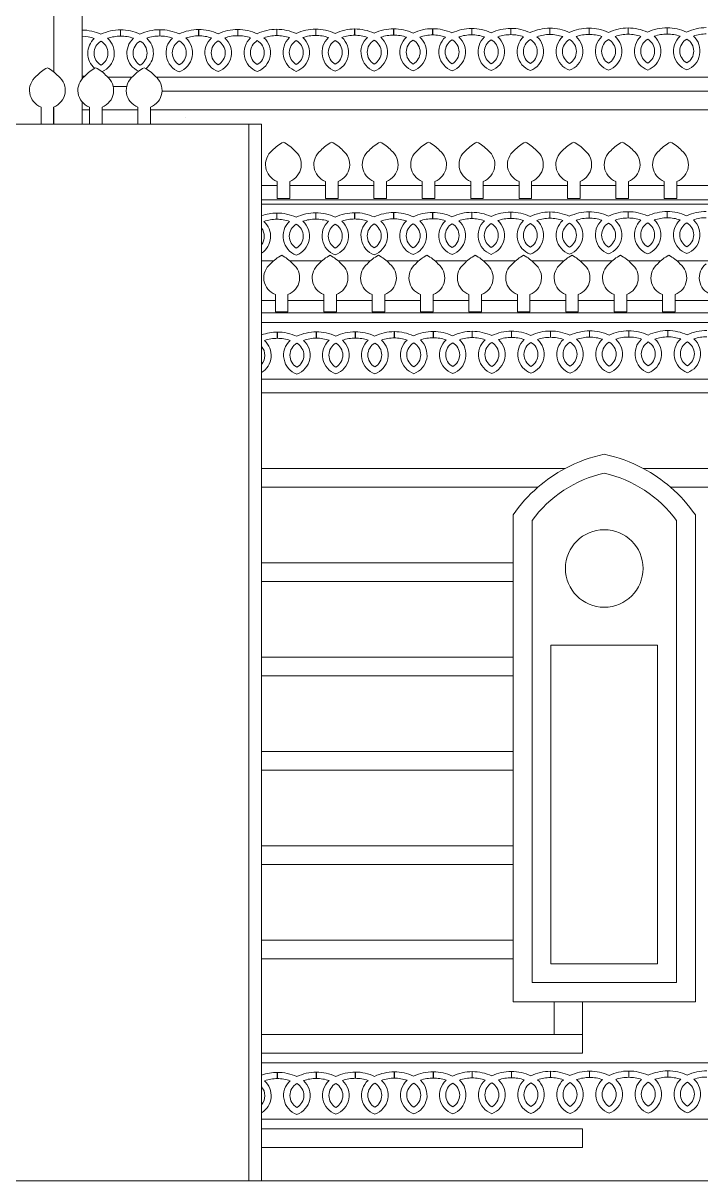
# Model space of a CAD drawing. Header units: inches. Extents: x -6210 to 141093, y -2740 to 21225.
# Drawn here: x 94840.6 to 94948.3, y 3206.3 to 3390.4 of the extents above; entities that cross this region are included whole.
import ezdxf

# ---------------------------------------------------------------- set-up
doc = ezdxf.new("R2010")
doc.units = ezdxf.units.IN
doc.header["$LTSCALE"] = 100
doc.header["$MEASUREMENT"] = 0
doc.layers.add('car area', color=53, linetype='Continuous')

msp = doc.modelspace()

# ---------------------------------------------------------------- linework, layer by layer
at = {"layer": 'car area', "linetype": 'Continuous', "lineweight": 0, "extrusion": (0, 1, 0)}
for p, q in [((94845.48603, 3382.67383), (94845.48603, 3416.33662)), ((94849.98603, 3381.57801), (94849.98603, 3406.00671)), ((94856.10341, 3389.35896), (94856.10341, 3388.3617)), ((94856.10341, 3388.3617), (94856.10341, 3389.35896)), ((94862.31551, 3389.38222), (94862.31551, 3388.38496)), ((94862.31551, 3388.38496), (94862.31551, 3389.38222)), ((94868.50599, 3388.40817), (94868.50599, 3389.40543)), ((94868.52761, 3389.40548), (94868.52761, 3388.40822)), ((94874.71809, 3389.42869), (94874.71809, 3388.43143)), ((94874.71809, 3388.43143), (94874.71809, 3389.42869)), ((94880.90856, 3388.45464), (94880.90856, 3389.4519)), ((94880.93019, 3389.45195), (94880.93019, 3388.45469)), ((94887.09904, 3388.47785), (94887.09904, 3389.47511)), ((94887.12067, 3389.47516), (94887.12067, 3388.4779)), ((94893.2895, 3388.50107), (94893.2895, 3389.49833)), ((94893.31114, 3389.49837), (94893.31114, 3388.50111)), ((94899.47997, 3388.52428), (94899.47997, 3389.52154)), ((94899.50161, 3389.52158), (94899.50161, 3388.52432)), ((94905.67044, 3388.54749), (94905.67044, 3389.54475)), ((94905.69207, 3389.5448), (94905.69207, 3388.54754)), ((94911.88254, 3389.56801), (94911.88254, 3388.57075)), ((94911.88254, 3388.57075), (94911.88254, 3389.56801)), ((94918.09464, 3389.59127), (94918.09464, 3388.594)), ((94918.09464, 3388.594), (94918.09464, 3389.59127)), ((94924.30674, 3389.61452), (94924.30674, 3388.61726)), ((94924.30674, 3388.61726), (94924.30674, 3389.61452)), ((94930.51884, 3389.63778), (94930.51884, 3388.64052)), ((94930.51884, 3388.64052), (94930.51884, 3389.63778)), ((94936.73094, 3389.66104), (94936.73094, 3388.66377)), ((94936.73094, 3388.66377), (94936.73094, 3389.66104)), ((94942.94304, 3389.68429), (94942.94304, 3388.68703)), ((94942.94304, 3388.68703), (94942.94304, 3389.68429)), ((94850.42531, 3382.00671), (94849.98603, 3382.00671)), ((94857.92252, 3381.83799), (94854.08438, 3381.83799)), ((95218.98603, 3381.83799), (94861.772, 3381.83799)), ((94861.98603, 3381.83799), (94861.772, 3381.83799)), ((94857.06581, 3380.33662), (94854.94118, 3380.33662)), ((94862.68829, 3379.6203), (95218.98603, 3379.6203)), ((94843.47226, 3377.08237), (94843.47226, 3374.33676)), ((94845.47226, 3374.33676), (94845.47226, 3377.08237)), ((94845.48603, 3374.33662), (94845.48603, 3377.08758)), ((94849.98603, 3374.33662), (94849.98603, 3377.91096)), ((94849.98603, 3377.91096), (94849.98603, 3374.33662)), ((94851.15976, 3376.6203), (94849.98603, 3376.6203)), ((94851.15976, 3377.08236), (94851.15976, 3374.33675)), ((94853.15976, 3374.33675), (94853.15976, 3377.08236)), ((94858.84726, 3376.6203), (94853.15976, 3376.6203)), ((94858.84726, 3377.08247), (94858.84726, 3374.33687)), ((94860.84726, 3374.33686), (94860.84726, 3377.08247)), ((95218.98603, 3376.6203), (94860.84726, 3376.6203)), ((94876.47032, 3374.33662), (94503.74388, 3374.33662)), ((94843.47226, 3374.33676), (94845.47226, 3374.33676)), ((94851.15976, 3374.33675), (94853.15976, 3374.33675)), ((94858.84726, 3374.33687), (94860.84726, 3374.33686)), ((94861.98603, 3374.33674), (94866.48603, 3374.33674)), ((94861.98603, 3374.33674), (94866.48603, 3374.33674)), ((94861.98603, 3374.33674), (94866.48603, 3374.33674)), ((94861.98603, 3374.33673), (94866.48603, 3374.33673)), ((94861.98603, 3374.33672), (94866.48603, 3374.33672)), ((94861.98603, 3374.33672), (94866.48603, 3374.33672)), ((94861.98603, 3374.33671), (94866.48603, 3374.33671)), ((94861.98603, 3374.33671), (94866.48603, 3374.33671)), ((94861.98603, 3374.3367), (94866.48603, 3374.3367)), ((94861.98603, 3374.3367), (94866.48603, 3374.3367)), ((94861.98603, 3374.33669), (94866.48603, 3374.33669)), ((94861.98603, 3374.33669), (94866.48603, 3374.33669)), ((94861.98603, 3374.33668), (94866.48603, 3374.33668)), ((94861.98603, 3374.33667), (94866.48603, 3374.33667)), ((94861.98603, 3374.33667), (94866.48603, 3374.33667)), ((94861.98603, 3374.33667), (94866.48603, 3374.33667)), ((94866.48603, 3375.35861), (94866.48603, 3375.35859)), ((94866.48603, 3375.35861), (94866.48603, 3375.35861)), ((94866.48603, 3375.35859), (94866.48603, 3375.35859)), ((94866.48603, 3375.35858), (94866.48603, 3375.35857)), ((94866.48603, 3375.35857), (94866.48603, 3375.35856)), ((94866.48603, 3375.35856), (94866.48603, 3375.35855)), ((94866.48603, 3375.35855), (94866.48603, 3375.35854)), ((94866.48603, 3374.33662), (94866.48603, 3374.33674)), ((94866.48603, 3374.33674), (94878.48603, 3374.33674)), ((94876.47032, 3206.33662), (94876.47032, 3374.33662)), ((94876.47835, 3374.33662), (94876.47032, 3374.33662)), ((94876.47835, 3374.33662), (94876.47835, 3206.33662)), ((94878.48603, 3374.33674), (94878.48603, 3206.33674)), ((94880.96776, 3365.26752), (94880.96776, 3362.52191)), ((94882.96776, 3362.52191), (94882.96776, 3365.26752)), ((94888.65526, 3365.2674), (94888.65526, 3362.52179)), ((94890.65526, 3362.52179), (94890.65526, 3365.2674)), ((94896.34276, 3365.26751), (94896.34276, 3362.5219)), ((94898.34276, 3362.5219), (94898.34276, 3365.26751)), ((94904.03026, 3365.26739), (94904.03026, 3362.52178)), ((94906.03026, 3362.52178), (94906.03026, 3365.26739)), ((94911.71776, 3365.26762), (94911.71776, 3362.52201)), ((94913.71776, 3362.52201), (94913.71776, 3365.26762)), ((94919.40526, 3365.26749), (94919.40526, 3362.52189)), ((94921.40526, 3362.52188), (94921.40526, 3365.26749)), ((94927.09276, 3365.26749), (94927.09276, 3362.52188)), ((94929.09276, 3362.52188), (94929.09276, 3365.26749)), ((94934.78026, 3365.26737), (94934.78026, 3362.52176)), ((94936.78026, 3362.52176), (94936.78026, 3365.26737)), ((94942.46776, 3365.26771), (94942.46776, 3362.5221)), ((94944.46776, 3362.5221), (94944.46776, 3365.26771)), ((94878.48603, 3364.6203), (94880.96776, 3364.6203)), ((94882.96776, 3364.6203), (94888.65526, 3364.6203)), ((94890.65526, 3364.6203), (94896.34276, 3364.6203)), ((94898.34276, 3364.6203), (94904.03026, 3364.6203)), ((94906.03026, 3364.6203), (94911.71776, 3364.6203)), ((94913.71776, 3364.6203), (94919.40526, 3364.6203)), ((94921.40526, 3364.6203), (94927.09276, 3364.6203)), ((94929.09276, 3364.6203), (94934.78026, 3364.6203)), ((94936.78026, 3364.6203), (94942.46776, 3364.6203)), ((94944.46776, 3364.6203), (94950.15526, 3364.6203)), ((95060.05338, 3362.33662), (94878.48603, 3362.33662)), ((94878.48603, 3361.6203), (95060.05338, 3361.6203)), ((94880.96776, 3362.52191), (94882.96776, 3362.52191)), ((94888.65526, 3362.52179), (94890.65526, 3362.52179)), ((94896.34276, 3362.5219), (94898.34276, 3362.5219)), ((94904.03026, 3362.52178), (94906.03026, 3362.52178)), ((94911.71776, 3362.52201), (94913.71776, 3362.52201)), ((94919.40526, 3362.52189), (94921.40526, 3362.52188)), ((94927.09276, 3362.52188), (94929.09276, 3362.52188)), ((94934.78026, 3362.52176), (94936.78026, 3362.52176)), ((94942.46776, 3362.5221), (94944.46776, 3362.5221)), ((94880.90856, 3359.23695), (94880.90856, 3360.23421)), ((94880.93019, 3360.23425), (94880.93019, 3359.23699)), ((94887.09904, 3359.26016), (94887.09904, 3360.25742)), ((94887.12067, 3360.25747), (94887.12067, 3359.26021)), ((94893.2895, 3359.28337), (94893.2895, 3360.28064)), ((94893.31114, 3360.28068), (94893.31114, 3359.28342)), ((94899.47997, 3359.30659), (94899.47997, 3360.30385)), ((94899.50161, 3360.30389), (94899.50161, 3359.30663)), ((94905.67044, 3359.3298), (94905.67044, 3360.32706)), ((94905.69207, 3360.3271), (94905.69207, 3359.32984)), ((94911.88254, 3360.35032), (94911.88254, 3359.35306)), ((94911.88254, 3359.35306), (94911.88254, 3360.35032)), ((94918.09464, 3360.37357), (94918.09464, 3359.37631)), ((94918.09464, 3359.37631), (94918.09464, 3360.37357)), ((94924.30674, 3360.39683), (94924.30674, 3359.39957)), ((94924.30674, 3359.39957), (94924.30674, 3360.39683)), ((94930.51884, 3360.42009), (94930.51884, 3359.42283)), ((94930.51884, 3359.42283), (94930.51884, 3360.42009)), ((94936.73094, 3360.44334), (94936.73094, 3359.44608)), ((94936.73094, 3359.44608), (94936.73094, 3360.44334)), ((94942.94304, 3360.4666), (94942.94304, 3359.46934)), ((94942.94304, 3359.46934), (94942.94304, 3360.4666)), ((94880.39743, 3352.6203), (94878.48603, 3352.6203)), ((94888.0848, 3352.6203), (94882.99302, 3352.6203)), ((94895.77244, 3352.6203), (94890.68064, 3352.6203)), ((94903.45994, 3352.6203), (94898.36801, 3352.6203)), ((94911.14693, 3352.6203), (94906.0555, 3352.6203)), ((94918.83417, 3352.6203), (94913.74352, 3352.6203)), ((94926.52181, 3352.6203), (94921.43127, 3352.6203)), ((94934.20945, 3352.6203), (94929.11864, 3352.6203)), ((94941.89682, 3352.6203), (94936.806, 3352.6203)), ((94949.58446, 3352.6203), (94944.49362, 3352.6203)), ((94880.69522, 3347.26738), (94880.69522, 3344.52177)), ((94882.69522, 3344.52177), (94882.69522, 3347.26738)), ((94888.38272, 3347.26749), (94888.38272, 3344.52188)), ((94890.38272, 3344.52188), (94890.38272, 3347.26749)), ((94896.07022, 3347.26737), (94896.07022, 3344.52176)), ((94898.07022, 3344.52176), (94898.07022, 3347.26737)), ((94903.75772, 3347.26736), (94903.75772, 3344.52175)), ((94905.75772, 3344.52175), (94905.75772, 3347.26736)), ((94911.44522, 3347.26782), (94911.44522, 3344.52221)), ((94913.44522, 3344.52221), (94913.44522, 3347.26782)), ((94919.13272, 3347.26805), (94919.13272, 3344.52244)), ((94921.13272, 3344.52244), (94921.13272, 3347.26805)), ((94926.82022, 3347.26793), (94926.82022, 3344.52232)), ((94928.82022, 3344.52232), (94928.82022, 3347.26793)), ((94934.50772, 3347.2678), (94934.50772, 3344.5222)), ((94936.50772, 3344.52219), (94936.50772, 3347.2678)), ((94942.19522, 3347.26792), (94942.19522, 3344.52231)), ((94944.19522, 3344.52231), (94944.19522, 3347.26792)), ((94880.69522, 3346.33662), (94878.48603, 3346.33662)), ((94888.38272, 3346.33662), (94882.69522, 3346.33662)), ((94896.07022, 3346.33662), (94890.38272, 3346.33662)), ((94903.75772, 3346.33662), (94898.07022, 3346.33662)), ((94911.44522, 3346.33662), (94905.75772, 3346.33662)), ((94919.13272, 3346.33662), (94913.44522, 3346.33662)), ((94926.82022, 3346.33662), (94921.13272, 3346.33662)), ((94934.50772, 3346.33662), (94928.82022, 3346.33662)), ((94942.19522, 3346.33662), (94936.50772, 3346.33662)), ((94949.88272, 3346.33662), (94944.19522, 3346.33662)), ((95025.48603, 3344.33662), (94878.48603, 3344.33662)), ((94880.69522, 3344.52177), (94882.69522, 3344.52177)), ((94888.38272, 3344.52188), (94890.38272, 3344.52188)), ((94896.07022, 3344.52176), (94898.07022, 3344.52176)), ((94903.75772, 3344.52175), (94905.75772, 3344.52175)), ((94911.44522, 3344.52221), (94913.44522, 3344.52221)), ((94919.13272, 3344.52244), (94921.13272, 3344.52244)), ((94926.82022, 3344.52232), (94928.82022, 3344.52232)), ((94934.50772, 3344.5222), (94936.50772, 3344.52219)), ((94942.19522, 3344.52231), (94944.19522, 3344.52231)), ((94878.48603, 3342.83662), (95025.48603, 3342.83662)), ((94881.00328, 3340.30747), (94881.00328, 3341.30473)), ((94881.02491, 3341.30477), (94881.02491, 3340.30751)), ((94887.19375, 3340.33068), (94887.19375, 3341.32794)), ((94887.21538, 3341.32799), (94887.21538, 3340.33072)), ((94893.38422, 3340.35389), (94893.38422, 3341.35115)), ((94893.40585, 3341.3512), (94893.40585, 3340.35394)), ((94899.57469, 3340.37711), (94899.57469, 3341.37437)), ((94899.59632, 3341.37441), (94899.59632, 3340.37715)), ((94905.76515, 3340.40032), (94905.76515, 3341.39758)), ((94905.78679, 3341.39762), (94905.78679, 3340.40036)), ((94911.97725, 3341.42084), (94911.97725, 3340.42357)), ((94911.97725, 3340.42357), (94911.97725, 3341.42084)), ((94918.18935, 3341.44409), (94918.18935, 3340.44683)), ((94918.18935, 3340.44683), (94918.18935, 3341.44409)), ((94924.40145, 3341.46735), (94924.40145, 3340.47009)), ((94924.40145, 3340.47009), (94924.40145, 3341.46735)), ((94930.61356, 3341.49061), (94930.61356, 3340.49334)), ((94930.61356, 3340.49334), (94930.61356, 3341.49061)), ((94936.82566, 3341.51386), (94936.82566, 3340.5166)), ((94936.82566, 3340.5166), (94936.82566, 3341.51386)), ((94943.03776, 3341.53712), (94943.03776, 3340.53986)), ((94943.03776, 3340.53986), (94943.03776, 3341.53712)), ((95024.98785, 3333.83662), (94878.48603, 3333.83662)), ((95025.48603, 3331.6203), (94878.48603, 3331.6203)), ((94878.48603, 3319.6203), (94926.73922, 3319.6203)), ((94939.13331, 3319.6203), (94961.68922, 3319.6203)), ((94922.38538, 3316.6203), (94878.48603, 3316.6203)), ((94957.33538, 3316.6203), (94943.48715, 3316.6203)), ((94918.46126, 3304.6203), (94918.46126, 3312.22605)), ((94947.41126, 3312.22605), (94947.41126, 3234.78854)), ((94921.46126, 3311.33433), (94921.46126, 3237.8653)), ((94944.41126, 3237.8653), (94944.41126, 3311.33433)), ((94918.46126, 3304.6203), (94878.48603, 3304.6203)), ((94918.46126, 3301.6203), (94918.46126, 3304.6203)), ((94918.46126, 3301.6203), (94878.48603, 3301.6203)), ((94918.46126, 3289.6203), (94918.46126, 3301.6203)), ((94924.46126, 3291.53937), (94941.41126, 3291.53937)), ((94924.46126, 3240.8653), (94924.46126, 3291.53937)), ((94941.41126, 3291.53937), (94941.41126, 3240.8653)), ((94878.48603, 3289.6203), (94918.46126, 3289.6203)), ((94918.46126, 3286.6203), (94918.46126, 3289.6203)), ((94918.46126, 3286.6203), (94878.48603, 3286.6203)), ((94918.46126, 3274.6203), (94918.46126, 3286.6203)), ((94878.48603, 3274.6203), (94918.46126, 3274.6203)), ((94918.46126, 3271.6203), (94918.46126, 3274.6203)), ((94918.46126, 3271.6203), (94878.48603, 3271.6203)), ((94918.46126, 3259.6203), (94918.46126, 3271.6203)), ((94918.46126, 3259.6203), (94878.48603, 3259.6203)), ((94918.46126, 3256.6203), (94918.46126, 3259.6203)), ((94918.46126, 3256.6203), (94878.48603, 3256.6203)), ((94918.46126, 3244.6203), (94918.46126, 3256.6203)), ((94878.48603, 3244.6203), (94918.46126, 3244.6203)), ((94918.46126, 3241.6203), (94918.46126, 3244.6203)), ((94918.46126, 3241.6203), (94878.48603, 3241.6203)), ((94918.46126, 3234.78854), (94918.46126, 3241.6203)), ((94941.41126, 3240.8653), (94924.46126, 3240.8653)), ((94921.46126, 3237.8653), (94944.41126, 3237.8653)), ((94924.98603, 3234.78854), (94918.46126, 3234.78854)), ((94924.98603, 3234.78854), (94924.98603, 3229.6203)), ((94929.48603, 3234.78854), (94924.98603, 3234.78854)), ((94929.48603, 3229.6203), (94929.48603, 3234.78854)), ((94947.41126, 3234.78854), (94929.48603, 3234.78854)), ((94878.48603, 3229.6203), (94924.98603, 3229.6203)), ((94929.48603, 3229.6203), (94924.98603, 3229.6203)), ((94929.48603, 3226.6203), (94929.48603, 3229.6203)), ((94929.48603, 3226.6203), (94878.48603, 3226.6203)), ((94878.48603, 3225.1203), (95025.48603, 3225.1203)), ((94881.00328, 3222.59115), (94881.00328, 3223.58841)), ((94881.02491, 3223.58845), (94881.02491, 3222.59119)), ((94887.19375, 3222.61436), (94887.19375, 3223.61162)), ((94887.21538, 3223.61166), (94887.21538, 3222.6144)), ((94893.38422, 3222.63757), (94893.38422, 3223.63483)), ((94893.40585, 3223.63488), (94893.40585, 3222.63762)), ((94899.57469, 3222.66078), (94899.57469, 3223.65804)), ((94899.59632, 3223.65809), (94899.59632, 3222.66083)), ((94905.76515, 3222.684), (94905.76515, 3223.68126)), ((94905.78679, 3223.6813), (94905.78679, 3222.68404)), ((94911.97725, 3223.70451), (94911.97725, 3222.70725)), ((94911.97725, 3222.70725), (94911.97725, 3223.70451)), ((94918.18935, 3223.72777), (94918.18935, 3222.73051)), ((94918.18935, 3222.73051), (94918.18935, 3223.72777)), ((94924.40145, 3223.75103), (94924.40145, 3222.75377)), ((94924.40145, 3222.75377), (94924.40145, 3223.75103)), ((94930.61356, 3223.77428), (94930.61356, 3222.77702)), ((94930.61356, 3222.77702), (94930.61356, 3223.77428)), ((94936.82566, 3223.79754), (94936.82566, 3222.80028)), ((94936.82566, 3222.80028), (94936.82566, 3223.79754)), ((94943.03776, 3223.8208), (94943.03776, 3222.82354)), ((94943.03776, 3222.82354), (94943.03776, 3223.8208)), ((95025.48603, 3216.1203), (94878.48603, 3216.1203)), ((94878.48603, 3214.6203), (94929.48603, 3214.6203)), ((94929.48603, 3211.6203), (94929.48603, 3214.6203)), ((94929.48603, 3211.6203), (94878.48603, 3211.6203)), ((94833.83844, 3206.33662), (94876.47032, 3206.33662)), ((94845.48603, 3206.3365), (94845.48603, 3206.33662)), ((94845.48603, 3206.3365), (94847.48603, 3206.3365)), ((94847.48603, 3206.3365), (94847.48603, 3206.33662)), ((94876.47835, 3206.33662), (94876.47032, 3206.33662)), ((94876.47835, 3206.33674), (94878.48603, 3206.33674)), ((94878.48603, 3206.33662), (94876.47835, 3206.33662)), ((94878.48603, 3206.33662), (94878.48603, 3206.33674)), ((94878.48603, 3206.33662), (94977.48603, 3206.33662))]:
    msp.add_line(p, q, dxfattribs=at)
at = {"layer": 'car area', "linetype": 'Continuous', "lineweight": 0}
msp.add_circle((94932.93626, 3303.70975), 6.17039, dxfattribs=at)
for centre, radius, start, end in [((94849.89131, 3382.01355), 7.32216, 65.1143541, 89.2588217), ((94856.10341, 3382.03681), 7.32216, 90, 115.3146468), ((94856.10341, 3382.03681), 7.32216, 65.1143541, 90), ((94862.31551, 3382.06006), 7.32216, 90, 115.3146468), ((94862.31551, 3382.06006), 7.32216, 65.1143541, 90), ((94868.52761, 3382.08332), 7.32216, 90, 115.3146468), ((94868.50599, 3382.08328), 7.32216, 65.1143541, 90), ((94874.71809, 3382.10653), 7.32216, 90, 115.3146468), ((94874.71809, 3382.10653), 7.32216, 65.1143541, 90), ((94880.93019, 3382.12979), 7.32216, 90, 115.3146468), ((94880.90856, 3382.12974), 7.32216, 65.1143541, 90), ((94887.12067, 3382.153), 7.32216, 90, 115.3146468), ((94887.09904, 3382.15296), 7.32216, 65.1143541, 90), ((94893.31114, 3382.17621), 7.32216, 90, 115.3146468), ((94893.2895, 3382.17617), 7.32216, 65.1143541, 90), ((94899.50161, 3382.19943), 7.32216, 90, 115.3146468), ((94899.47997, 3382.19938), 7.32216, 65.1143541, 90), ((94905.69207, 3382.22264), 7.32216, 90, 115.3146468), ((94905.67044, 3382.22259), 7.32216, 65.1143541, 90), ((94911.88254, 3382.24585), 7.32216, 90, 115.3146468), ((94911.88254, 3382.24585), 7.32216, 65.1143541, 90), ((94918.09464, 3382.26911), 7.32216, 90, 115.3146468), ((94918.09464, 3382.26911), 7.32216, 65.1143541, 90), ((94924.30674, 3382.29236), 7.32216, 90, 115.3146468), ((94924.30674, 3382.29236), 7.32216, 65.1143541, 90), ((94930.51884, 3382.31562), 7.32216, 90, 115.3146468), ((94930.51884, 3382.31562), 7.32216, 65.1143541, 90), ((94936.73094, 3382.33888), 7.32216, 90, 115.3146468), ((94936.73094, 3382.33888), 7.32216, 65.1143541, 90), ((94942.94304, 3382.36213), 7.32216, 90, 115.3146468), ((94942.94304, 3382.36213), 7.32216, 65.1143541, 90), ((94949.15514, 3382.38539), 7.32216, 90, 115.3146468), ((94849.89342, 3382.00185), 6.3366, 71.2319189, 89.1626357), ((94854.08104, 3385.64427), 3.18973, 132.3525343, 228.9980633), ((94854.08104, 3385.64427), 2.18973, 119.6625692, 240.3374308), ((94851.91368, 3385.64427), 2.18973, 299.6625692, 60.3374308), ((94851.91368, 3385.64427), 3.18973, 292.6177027, 48.0713122), ((94856.10552, 3382.02511), 6.3366, 90.0190987, 108.9756396), ((94856.10552, 3382.02511), 6.3366, 71.2319189, 90.0190987), ((94860.29314, 3385.66753), 3.18973, 132.3525343, 245.2670488), ((94860.29314, 3385.66753), 2.18973, 119.6625692, 240.3374308), ((94858.12578, 3385.66753), 2.18973, 299.6625692, 60.3374308), ((94858.12578, 3385.66753), 3.18973, 308.7179692, 48.0713122), ((94862.31762, 3382.04836), 6.3366, 90.0190987, 108.9756396), ((94862.31762, 3382.04836), 6.3366, 71.2319189, 90.0190987), ((94866.50524, 3385.69078), 3.18973, 132.3525343, 250.1389957), ((94866.50524, 3385.69078), 2.18973, 119.6625692, 240.3374308), ((94864.33789, 3385.69078), 3.18973, 289.8610043, 48.0713122), ((94864.33789, 3385.69078), 2.18973, 299.6625692, 60.3374308), ((94868.52972, 3382.07162), 6.3366, 90.0190987, 108.9756396), ((94868.5081, 3382.07157), 6.3366, 71.2319189, 90.0190987), ((94872.69572, 3385.714), 3.18973, 132.3525343, 250.1389957), ((94872.69572, 3385.714), 2.18973, 119.6625692, 240.3374308), ((94870.52836, 3385.714), 3.18973, 289.8610043, 48.0713122), ((94870.52836, 3385.714), 2.18973, 299.6625692, 60.3374308), ((94874.7202, 3382.09483), 6.3366, 90.0190987, 108.9756396), ((94874.7202, 3382.09483), 6.3366, 71.2319189, 90.0190987), ((94878.90782, 3385.73725), 3.18973, 132.3525343, 250.1389957), ((94878.90782, 3385.73725), 2.18973, 119.6625692, 240.3374308), ((94876.74046, 3385.73725), 3.18973, 289.8610043, 48.0713122), ((94876.74046, 3385.73725), 2.18973, 299.6625692, 60.3374308), ((94880.9323, 3382.11809), 6.3366, 90.0190987, 108.9756396), ((94880.91068, 3382.11804), 6.3366, 71.2319189, 90.0190987), ((94885.09829, 3385.76046), 3.18973, 132.3525343, 250.1389957), ((94885.09829, 3385.76046), 2.18973, 119.6625692, 240.3374308), ((94882.93094, 3385.76046), 3.18973, 289.8610043, 48.0713122), ((94882.93094, 3385.76046), 2.18973, 299.6625692, 60.3374308), ((94887.12278, 3382.1413), 6.3366, 90.0190987, 108.9756396), ((94887.10115, 3382.14126), 6.3366, 71.2319189, 90.0190987), ((94891.28876, 3385.78368), 3.18973, 132.3525343, 250.1389957), ((94891.28876, 3385.78368), 2.18973, 119.6625692, 240.3374308), ((94889.12141, 3385.78368), 3.18973, 289.8610043, 48.0713122), ((94889.12141, 3385.78368), 2.18973, 299.6625692, 60.3374308), ((94893.31325, 3382.16451), 6.3366, 90.0190987, 108.9756396), ((94893.29162, 3382.16447), 6.3366, 71.2319189, 90.0190987), ((94897.47923, 3385.80689), 3.18973, 132.3525343, 250.1389957), ((94897.47923, 3385.80689), 2.18973, 119.6625692, 240.3374308), ((94895.31188, 3385.80689), 3.18973, 289.8610043, 48.0713122), ((94895.31188, 3385.80689), 2.18973, 299.6625692, 60.3374308), ((94899.50372, 3382.18772), 6.3366, 90.0190987, 108.9756396), ((94899.48208, 3382.18768), 6.3366, 71.2319189, 90.0190987), ((94903.6697, 3385.8301), 3.18973, 132.3525343, 250.1389957), ((94903.6697, 3385.8301), 2.18973, 119.6625692, 240.3374308), ((94901.50235, 3385.8301), 3.18973, 289.8610043, 48.0713122), ((94901.50235, 3385.8301), 2.18973, 299.6625692, 60.3374308), ((94905.69418, 3382.21094), 6.3366, 90.0190987, 108.9756396), ((94905.67255, 3382.21089), 6.3366, 71.2319189, 90.0190987), ((94909.86016, 3385.85331), 3.18973, 132.3525343, 250.1389957), ((94909.86016, 3385.85331), 2.18973, 119.6625692, 240.3374308), ((94907.69281, 3385.85331), 3.18973, 289.8610043, 48.0713122), ((94907.69281, 3385.85331), 2.18973, 299.6625692, 60.3374308), ((94911.88465, 3382.23415), 6.3366, 90.0190987, 108.9756396), ((94911.88465, 3382.23415), 6.3366, 71.2319189, 90.0190987), ((94916.07226, 3385.87657), 3.18973, 132.3525343, 250.1389957), ((94916.07226, 3385.87657), 2.18973, 119.6625692, 240.3374308), ((94913.90491, 3385.87657), 3.18973, 289.8610043, 48.0713122), ((94913.90491, 3385.87657), 2.18973, 299.6625692, 60.3374308), ((94918.09675, 3382.25741), 6.3366, 90.0190987, 108.9756396), ((94918.09675, 3382.25741), 6.3366, 71.2319189, 90.0190987), ((94922.28436, 3385.89983), 3.18973, 132.3525343, 250.1389957), ((94922.28436, 3385.89983), 2.18973, 119.6625692, 240.3374308), ((94920.11701, 3385.89983), 3.18973, 289.8610043, 48.0713122), ((94920.11701, 3385.89983), 2.18973, 299.6625692, 60.3374308), ((94924.30885, 3382.28066), 6.3366, 90.0190987, 108.9756396), ((94924.30885, 3382.28066), 6.3366, 71.2319189, 90.0190987), ((94928.49646, 3385.92308), 3.18973, 132.3525343, 250.1389957), ((94928.49646, 3385.92308), 2.18973, 119.6625692, 240.3374308), ((94926.32911, 3385.92308), 3.18973, 289.8610043, 48.0713122), ((94926.32911, 3385.92308), 2.18973, 299.6625692, 60.3374308), ((94930.52095, 3382.30392), 6.3366, 90.0190987, 108.9756396), ((94930.52095, 3382.30392), 6.3366, 71.2319189, 90.0190987), ((94934.70856, 3385.94634), 3.18973, 132.3525343, 250.1389957), ((94934.70856, 3385.94634), 2.18973, 119.6625692, 240.3374308), ((94932.54121, 3385.94634), 3.18973, 289.8610043, 48.0713122), ((94932.54121, 3385.94634), 2.18973, 299.6625692, 60.3374308), ((94936.73305, 3382.32718), 6.3366, 90.0190987, 108.9756396), ((94936.73305, 3382.32718), 6.3366, 71.2319189, 90.0190987), ((94940.92066, 3385.9696), 3.18973, 132.3525343, 250.1389957), ((94940.92066, 3385.9696), 2.18973, 119.6625692, 240.3374308), ((94938.75331, 3385.9696), 3.18973, 289.8610043, 48.0713122), ((94938.75331, 3385.9696), 2.18973, 299.6625692, 60.3374308), ((94942.94515, 3382.35043), 6.3366, 90.0190987, 108.9756396), ((94942.94515, 3382.35043), 6.3366, 71.2319189, 90.0190987), ((94947.13277, 3385.99285), 3.18973, 132.3525343, 250.1389957), ((94947.13277, 3385.99285), 2.18973, 119.6625692, 240.3374308), ((94944.96541, 3385.99285), 3.18973, 289.8610043, 48.0713122), ((94944.96541, 3385.99285), 2.18973, 299.6625692, 60.3374308), ((94949.15725, 3382.37369), 6.3366, 90.0190987, 108.9756396), ((94844.47226, 3379.74449), 2.84375, 128.2985857, 249.411834), ((94847.3936, 3377.69998), 6.34226, 117.4268136, 137.6041199), ((94841.55092, 3377.69998), 6.34226, 42.3958801, 62.5731864), ((94844.47226, 3379.74449), 2.84375, 290.5881717, 51.7014143), ((94852.15976, 3379.74449), 2.84375, 128.2985857, 249.411834), ((94855.0811, 3377.69998), 6.34226, 117.4268136, 137.6041199), ((94849.23842, 3377.69998), 6.34226, 42.3958801, 62.5731864), ((94852.15976, 3379.74449), 2.84375, 290.5881717, 51.7014143), ((94859.84726, 3379.7446), 2.84375, 128.2985857, 249.411834), ((94862.7686, 3377.70009), 6.34226, 117.4268136, 137.6041199), ((94856.92592, 3377.70009), 6.34226, 42.3958801, 62.5731864), ((94859.84726, 3379.7446), 2.84375, 290.5881717, 51.7014143), ((94884.8891, 3365.88514), 6.34226, 117.4268136, 137.6041199), ((94879.04642, 3365.88514), 6.34226, 42.3958801, 62.5731864), ((94892.5766, 3365.88501), 6.34226, 117.4268136, 137.6041199), ((94886.73392, 3365.88501), 6.34226, 42.3958801, 62.5731864), ((94900.2641, 3365.88512), 6.34226, 117.4268136, 137.6041199), ((94894.42142, 3365.88512), 6.34226, 42.3958801, 62.5731864), ((94907.9516, 3365.885), 6.34226, 117.4268136, 137.6041199), ((94902.10892, 3365.885), 6.34226, 42.3958801, 62.5731864), ((94915.6391, 3365.88523), 6.34226, 117.4268136, 137.6041199), ((94909.79642, 3365.88523), 6.34226, 42.3958801, 62.5731864), ((94923.3266, 3365.88511), 6.34226, 117.4268136, 137.6041199), ((94917.48392, 3365.88511), 6.34226, 42.3958801, 62.5731864), ((94931.0141, 3365.8851), 6.34226, 117.4268136, 137.6041199), ((94925.17142, 3365.8851), 6.34226, 42.3958801, 62.5731864), ((94938.7016, 3365.88498), 6.34226, 117.4268136, 137.6041199), ((94932.85892, 3365.88498), 6.34226, 42.3958801, 62.5731864), ((94946.3891, 3365.88532), 6.34226, 117.4268136, 137.6041199), ((94940.54642, 3365.88532), 6.34226, 42.3958801, 62.5731864), ((94881.96776, 3367.92965), 2.84375, 128.2985857, 249.411834), ((94881.96776, 3367.92965), 2.84375, 290.5881717, 51.7014143), ((94889.65526, 3367.92953), 2.84375, 128.2985857, 249.411834), ((94889.65526, 3367.92953), 2.84375, 290.5881717, 51.7014143), ((94897.34276, 3367.92964), 2.84375, 128.2985857, 249.411834), ((94897.34276, 3367.92964), 2.84375, 290.5881717, 51.7014143), ((94905.03026, 3367.92951), 2.84375, 128.2985857, 249.411834), ((94905.03026, 3367.92951), 2.84375, 290.5881717, 51.7014143), ((94912.71776, 3367.92974), 2.84375, 128.2985857, 249.411834), ((94912.71776, 3367.92974), 2.84375, 290.5881717, 51.7014143), ((94920.40526, 3367.92962), 2.84375, 128.2985857, 249.411834), ((94920.40526, 3367.92962), 2.84375, 290.5881717, 51.7014143), ((94928.09276, 3367.92961), 2.84375, 128.2985857, 249.411834), ((94928.09276, 3367.92961), 2.84375, 290.5881717, 51.7014143), ((94935.78026, 3367.92949), 2.84375, 128.2985857, 249.411834), ((94935.78026, 3367.92949), 2.84375, 290.5881717, 51.7014143), ((94943.46776, 3367.92984), 2.84375, 128.2985857, 249.411834), ((94943.46776, 3367.92984), 2.84375, 290.5881717, 51.7014143), ((94880.93019, 3352.9121), 7.32216, 90, 109.4998035), ((94880.90856, 3352.91205), 7.32216, 65.1143541, 90), ((94887.12067, 3352.93531), 7.32216, 90, 115.3146468), ((94887.09904, 3352.93526), 7.32216, 65.1143541, 90), ((94893.31114, 3352.95852), 7.32216, 90, 115.3146468), ((94893.2895, 3352.95848), 7.32216, 65.1143541, 90), ((94899.50161, 3352.98173), 7.32216, 90, 115.3146468), ((94899.47997, 3352.98169), 7.32216, 65.1143541, 90), ((94905.69207, 3353.00495), 7.32216, 90, 115.3146468), ((94905.67044, 3353.0049), 7.32216, 65.1143541, 90), ((94911.88254, 3353.02816), 7.32216, 90, 115.3146468), ((94911.88254, 3353.02816), 7.32216, 65.1143541, 90), ((94918.09464, 3353.05142), 7.32216, 90, 115.3146468), ((94918.09464, 3353.05142), 7.32216, 65.1143541, 90), ((94924.30674, 3353.07467), 7.32216, 90, 115.3146468), ((94924.30674, 3353.07467), 7.32216, 65.1143541, 90), ((94930.51884, 3353.09793), 7.32216, 90, 115.3146468), ((94930.51884, 3353.09793), 7.32216, 65.1143541, 90), ((94936.73094, 3353.12119), 7.32216, 90, 115.3146468), ((94936.73094, 3353.12119), 7.32216, 65.1143541, 90), ((94942.94304, 3353.14444), 7.32216, 90, 115.3146468), ((94942.94304, 3353.14444), 7.32216, 65.1143541, 90), ((94949.15514, 3353.1677), 7.32216, 90, 115.3146468), ((94876.74046, 3356.51956), 3.18973, 303.1782499, 48.0713122), ((94876.74046, 3356.51956), 2.18973, 322.859807, 37.140193), ((94880.9323, 3352.9004), 6.3366, 90.0190987, 108.9756396), ((94880.91068, 3352.90035), 6.3366, 71.2319189, 90.0190987), ((94885.09829, 3356.54277), 3.18973, 132.3525343, 250.1389957), ((94885.09829, 3356.54277), 2.18973, 119.6625692, 240.3374308), ((94882.93094, 3356.54277), 3.18973, 289.8610043, 48.0713122), ((94882.93094, 3356.54277), 2.18973, 299.6625692, 60.3374308), ((94887.12278, 3352.92361), 6.3366, 90.0190987, 108.9756396), ((94887.10115, 3352.92356), 6.3366, 71.2319189, 90.0190987), ((94891.28876, 3356.56598), 3.18973, 132.3525343, 250.1389957), ((94891.28876, 3356.56598), 2.18973, 119.6625692, 240.3374308), ((94889.12141, 3356.56598), 3.18973, 289.8610043, 48.0713122), ((94889.12141, 3356.56598), 2.18973, 299.6625692, 60.3374308), ((94893.31325, 3352.94682), 6.3366, 90.0190987, 108.9756396), ((94893.29162, 3352.94678), 6.3366, 71.2319189, 90.0190987), ((94897.47923, 3356.5892), 3.18973, 132.3525343, 250.1389957), ((94897.47923, 3356.5892), 2.18973, 119.6625692, 240.3374308), ((94895.31188, 3356.5892), 3.18973, 289.8610043, 48.0713122), ((94895.31188, 3356.5892), 2.18973, 299.6625692, 60.3374308), ((94899.50372, 3352.97003), 6.3366, 90.0190987, 108.9756396), ((94899.48208, 3352.96999), 6.3366, 71.2319189, 90.0190987), ((94903.6697, 3356.61241), 3.18973, 132.3525343, 250.1389957), ((94903.6697, 3356.61241), 2.18973, 119.6625692, 240.3374308), ((94901.50235, 3356.61241), 3.18973, 289.8610043, 48.0713122), ((94901.50235, 3356.61241), 2.18973, 299.6625692, 60.3374308), ((94905.69418, 3352.99325), 6.3366, 90.0190987, 108.9756396), ((94905.67255, 3352.9932), 6.3366, 71.2319189, 90.0190987), ((94909.86016, 3356.63562), 3.18973, 132.3525343, 250.1389957), ((94909.86016, 3356.63562), 2.18973, 119.6625692, 240.3374308), ((94907.69281, 3356.63562), 3.18973, 289.8610043, 48.0713122), ((94907.69281, 3356.63562), 2.18973, 299.6625692, 60.3374308), ((94911.88465, 3353.01646), 6.3366, 90.0190987, 108.9756396), ((94911.88465, 3353.01646), 6.3366, 71.2319189, 90.0190987), ((94916.07226, 3356.65888), 3.18973, 132.3525343, 250.1389957), ((94916.07226, 3356.65888), 2.18973, 119.6625692, 240.3374308), ((94913.90491, 3356.65888), 3.18973, 289.8610043, 48.0713122), ((94913.90491, 3356.65888), 2.18973, 299.6625692, 60.3374308), ((94918.09675, 3353.03971), 6.3366, 90.0190987, 108.9756396), ((94918.09675, 3353.03971), 6.3366, 71.2319189, 90.0190987), ((94922.28436, 3356.68214), 3.18973, 132.3525343, 250.1389957), ((94922.28436, 3356.68214), 2.18973, 119.6625692, 240.3374308), ((94920.11701, 3356.68214), 3.18973, 289.8610043, 48.0713122), ((94920.11701, 3356.68214), 2.18973, 299.6625692, 60.3374308), ((94924.30885, 3353.06297), 6.3366, 90.0190987, 108.9756396), ((94924.30885, 3353.06297), 6.3366, 71.2319189, 90.0190987), ((94928.49646, 3356.70539), 3.18973, 132.3525343, 250.1389957), ((94928.49646, 3356.70539), 2.18973, 119.6625692, 240.3374308), ((94926.32911, 3356.70539), 3.18973, 289.8610043, 48.0713122), ((94926.32911, 3356.70539), 2.18973, 299.6625692, 60.3374308), ((94930.52095, 3353.08623), 6.3366, 90.0190987, 108.9756396), ((94930.52095, 3353.08623), 6.3366, 71.2319189, 90.0190987), ((94934.70856, 3356.72865), 3.18973, 132.3525343, 250.1389957), ((94934.70856, 3356.72865), 2.18973, 119.6625692, 240.3374308), ((94932.54121, 3356.72865), 3.18973, 289.8610043, 48.0713122), ((94932.54121, 3356.72865), 2.18973, 299.6625692, 60.3374308), ((94936.73305, 3353.10948), 6.3366, 90.0190987, 108.9756396), ((94936.73305, 3353.10948), 6.3366, 71.2319189, 90.0190987), ((94940.92066, 3356.75191), 3.18973, 132.3525343, 250.1389957), ((94940.92066, 3356.75191), 2.18973, 119.6625692, 240.3374308), ((94938.75331, 3356.75191), 3.18973, 289.8610043, 48.0713122), ((94938.75331, 3356.75191), 2.18973, 299.6625692, 60.3374308), ((94942.94515, 3353.13274), 6.3366, 90.0190987, 108.9756396), ((94942.94515, 3353.13274), 6.3366, 71.2319189, 90.0190987), ((94947.13277, 3356.77516), 3.18973, 132.3525343, 250.1389957), ((94947.13277, 3356.77516), 2.18973, 119.6625692, 240.3374308), ((94944.96541, 3356.77516), 3.18973, 289.8610043, 48.0713122), ((94944.96541, 3356.77516), 2.18973, 299.6625692, 60.3374308), ((94949.15725, 3353.156), 6.3366, 90.0190987, 108.9756396), ((94884.61656, 3347.88499), 6.34226, 117.4268136, 137.6041199), ((94878.77388, 3347.88499), 6.34226, 42.3958801, 62.5731864), ((94892.30406, 3347.8851), 6.34226, 117.4268136, 137.6041199), ((94886.46138, 3347.8851), 6.34226, 42.3958801, 62.5731864), ((94899.99156, 3347.88498), 6.34226, 117.4268136, 137.6041199), ((94894.14888, 3347.88498), 6.34226, 42.3958801, 62.5731864), ((94907.67906, 3347.88497), 6.34226, 117.4268136, 137.6041199), ((94901.83638, 3347.88497), 6.34226, 42.3958801, 62.5731864), ((94915.36656, 3347.88543), 6.34226, 117.4268136, 137.6041199), ((94909.52388, 3347.88543), 6.34226, 42.3958801, 62.5731864), ((94923.05406, 3347.88566), 6.34226, 117.4268136, 137.6041199), ((94917.21138, 3347.88566), 6.34226, 42.3958801, 62.5731864), ((94930.74156, 3347.88554), 6.34226, 117.4268136, 137.6041199), ((94924.89888, 3347.88554), 6.34226, 42.3958801, 62.5731864), ((94938.42906, 3347.88542), 6.34226, 117.4268136, 137.6041199), ((94932.58638, 3347.88542), 6.34226, 42.3958801, 62.5731864), ((94946.11656, 3347.88553), 6.34226, 117.4268136, 137.6041199), ((94940.27388, 3347.88553), 6.34226, 42.3958801, 62.5731864), ((94881.69522, 3349.9295), 2.84375, 128.2985857, 249.411834), ((94881.69522, 3349.9295), 2.84375, 290.5881717, 51.7014143), ((94889.38272, 3349.92961), 2.84375, 128.2985857, 249.411834), ((94889.38272, 3349.92961), 2.84375, 290.5881717, 51.7014143), ((94897.07022, 3349.92949), 2.84375, 128.2985857, 249.411834), ((94897.07022, 3349.92949), 2.84375, 290.5881717, 51.7014143), ((94904.75772, 3349.92949), 2.84375, 128.2985857, 249.411834), ((94904.75772, 3349.92949), 2.84375, 290.5881717, 51.7014143), ((94912.44522, 3349.92995), 2.84375, 128.2985857, 249.411834), ((94912.44522, 3349.92995), 2.84375, 290.5881717, 51.7014143), ((94920.13272, 3349.93017), 2.84375, 128.2985857, 249.411834), ((94920.13272, 3349.93017), 2.84375, 290.5881717, 51.7014143), ((94927.82022, 3349.93005), 2.84375, 128.2985857, 249.411834), ((94927.82022, 3349.93005), 2.84375, 290.5881717, 51.7014143), ((94935.50772, 3349.92993), 2.84375, 128.2985857, 249.411834), ((94935.50772, 3349.92993), 2.84375, 290.5881717, 51.7014143), ((94943.19522, 3349.93004), 2.84375, 128.2985857, 249.411834), ((94943.19522, 3349.93004), 2.84375, 290.5881717, 51.7014143), ((94950.88272, 3349.92992), 2.84375, 128.2985857, 249.411834), ((94881.02491, 3333.98262), 7.32216, 90, 110.2880033), ((94881.00328, 3333.98257), 7.32216, 65.1143541, 90), ((94887.21538, 3334.00583), 7.32216, 90, 115.3146468), ((94887.19375, 3334.00578), 7.32216, 65.1143541, 90), ((94893.40585, 3334.02904), 7.32216, 90, 115.3146468), ((94893.38422, 3334.029), 7.32216, 65.1143541, 90), ((94899.59632, 3334.05225), 7.32216, 90, 115.3146468), ((94899.57469, 3334.05221), 7.32216, 65.1143541, 90), ((94905.78679, 3334.07547), 7.32216, 90, 115.3146468), ((94905.76515, 3334.07542), 7.32216, 65.1143541, 90), ((94911.97725, 3334.09868), 7.32216, 90, 115.3146468), ((94911.97725, 3334.09868), 7.32216, 65.1143541, 90), ((94918.18935, 3334.12193), 7.32216, 90, 115.3146468), ((94918.18935, 3334.12193), 7.32216, 65.1143541, 90), ((94924.40145, 3334.14519), 7.32216, 90, 115.3146468), ((94924.40145, 3334.14519), 7.32216, 65.1143541, 90), ((94930.61356, 3334.16845), 7.32216, 90, 115.3146468), ((94930.61356, 3334.16845), 7.32216, 65.1143541, 90), ((94936.82566, 3334.1917), 7.32216, 90, 115.3146468), ((94936.82566, 3334.1917), 7.32216, 65.1143541, 90), ((94943.03776, 3334.21496), 7.32216, 90, 115.3146468), ((94943.03776, 3334.21496), 7.32216, 65.1143541, 90), ((94949.24986, 3334.23822), 7.32216, 90, 115.3146468), ((94876.83518, 3337.59008), 3.18973, 301.168134, 48.0713122), ((94881.02702, 3333.97091), 6.3366, 90.0190987, 108.9756396), ((94881.00539, 3333.97087), 6.3366, 71.2319189, 90.0190987), ((94885.19301, 3337.61329), 3.18973, 132.3525343, 250.1389957), ((94885.19301, 3337.61329), 2.18973, 119.6625692, 240.3374308), ((94883.02566, 3337.61329), 3.18973, 289.8610043, 48.0713122), ((94883.02566, 3337.61329), 2.18973, 299.6625692, 60.3374308), ((94887.21749, 3333.99413), 6.3366, 90.0190987, 108.9756396), ((94887.19586, 3333.99408), 6.3366, 71.2319189, 90.0190987), ((94891.38348, 3337.6365), 3.18973, 132.3525343, 250.1389957), ((94891.38348, 3337.6365), 2.18973, 119.6625692, 240.3374308), ((94889.21613, 3337.6365), 3.18973, 289.8610043, 48.0713122), ((94889.21613, 3337.6365), 2.18973, 299.6625692, 60.3374308), ((94893.40797, 3334.01734), 6.3366, 90.0190987, 108.9756396), ((94893.38633, 3334.0173), 6.3366, 71.2319189, 90.0190987), ((94897.57395, 3337.65972), 3.18973, 132.3525343, 250.1389957), ((94897.57395, 3337.65972), 2.18973, 119.6625692, 240.3374308), ((94895.4066, 3337.65972), 3.18973, 289.8610043, 48.0713122), ((94895.4066, 3337.65972), 2.18973, 299.6625692, 60.3374308), ((94899.59843, 3334.04055), 6.3366, 90.0190987, 108.9756396), ((94899.5768, 3334.04051), 6.3366, 71.2319189, 90.0190987), ((94903.76441, 3337.68293), 3.18973, 132.3525343, 250.1389957), ((94903.76441, 3337.68293), 2.18973, 119.6625692, 240.3374308), ((94901.59706, 3337.68293), 3.18973, 289.8610043, 48.0713122), ((94901.59706, 3337.68293), 2.18973, 299.6625692, 60.3374308), ((94905.7889, 3334.06376), 6.3366, 90.0190987, 108.9756396), ((94905.76727, 3334.06372), 6.3366, 71.2319189, 90.0190987), ((94909.95488, 3337.70614), 3.18973, 132.3525343, 250.1389957), ((94909.95488, 3337.70614), 2.18973, 119.6625692, 240.3374308), ((94907.78753, 3337.70614), 3.18973, 289.8610043, 48.0713122), ((94907.78753, 3337.70614), 2.18973, 299.6625692, 60.3374308), ((94911.97937, 3334.08698), 6.3366, 90.0190987, 108.9756396), ((94911.97937, 3334.08698), 6.3366, 71.2319189, 90.0190987), ((94916.16698, 3337.7294), 3.18973, 132.3525343, 250.1389957), ((94916.16698, 3337.7294), 2.18973, 119.6625692, 240.3374308), ((94913.99963, 3337.7294), 3.18973, 289.8610043, 48.0713122), ((94913.99963, 3337.7294), 2.18973, 299.6625692, 60.3374308), ((94918.19147, 3334.11023), 6.3366, 90.0190987, 108.9756396), ((94918.19147, 3334.11023), 6.3366, 71.2319189, 90.0190987), ((94922.37908, 3337.75265), 3.18973, 132.3525343, 250.1389957), ((94922.37908, 3337.75265), 2.18973, 119.6625692, 240.3374308), ((94920.21173, 3337.75265), 3.18973, 289.8610043, 48.0713122), ((94920.21173, 3337.75265), 2.18973, 299.6625692, 60.3374308), ((94924.40357, 3334.13349), 6.3366, 90.0190987, 108.9756396), ((94924.40357, 3334.13349), 6.3366, 71.2319189, 90.0190987), ((94928.59118, 3337.77591), 3.18973, 132.3525343, 250.1389957), ((94928.59118, 3337.77591), 2.18973, 119.6625692, 240.3374308), ((94926.42383, 3337.77591), 3.18973, 289.8610043, 48.0713122), ((94926.42383, 3337.77591), 2.18973, 299.6625692, 60.3374308), ((94930.61567, 3334.15675), 6.3366, 90.0190987, 108.9756396), ((94930.61567, 3334.15675), 6.3366, 71.2319189, 90.0190987), ((94934.80328, 3337.79917), 3.18973, 132.3525343, 250.1389957), ((94934.80328, 3337.79917), 2.18973, 119.6625692, 240.3374308), ((94932.63593, 3337.79917), 3.18973, 289.8610043, 48.0713122), ((94932.63593, 3337.79917), 2.18973, 299.6625692, 60.3374308), ((94936.82777, 3334.18), 6.3366, 90.0190987, 108.9756396), ((94936.82777, 3334.18), 6.3366, 71.2319189, 90.0190987), ((94941.01538, 3337.82242), 3.18973, 132.3525343, 250.1389957), ((94941.01538, 3337.82242), 2.18973, 119.6625692, 240.3374308), ((94938.84803, 3337.82242), 3.18973, 289.8610043, 48.0713122), ((94938.84803, 3337.82242), 2.18973, 299.6625692, 60.3374308), ((94943.03987, 3334.20326), 6.3366, 90.0190987, 108.9756396), ((94943.03987, 3334.20326), 6.3366, 71.2319189, 90.0190987), ((94947.22748, 3337.84568), 3.18973, 132.3525343, 250.1389957), ((94947.22748, 3337.84568), 2.18973, 119.6625692, 240.3374308), ((94945.06013, 3337.84568), 3.18973, 289.8610043, 48.0713122), ((94945.06013, 3337.84568), 2.18973, 299.6625692, 60.3374308), ((94949.25197, 3334.22652), 6.3366, 90.0190987, 108.9756396), ((94876.83518, 3337.59008), 2.18973, 318.929826, 41.070174), ((94937.80549, 3298.90071), 23.48965, 101.9637218, 118.1065358), ((94928.06704, 3298.90071), 23.48965, 61.8934642, 78.0362782), ((94937.80549, 3298.90071), 23.48965, 118.1065358, 131.0307556), ((94928.06704, 3298.90071), 23.48965, 48.9692444, 61.8934642), ((94937.34413, 3299.67906), 19.70053, 102.9290037, 143.7277828), ((94928.5284, 3299.67906), 19.70053, 36.2722172, 77.0709963), ((94937.80549, 3298.90071), 23.48965, 131.0307556, 145.4388448), ((94928.06704, 3298.90071), 23.48965, 34.5611552, 48.9692444), ((94881.02491, 3216.26629), 7.32216, 90, 110.2880033), ((94881.00328, 3216.26625), 7.32216, 65.1143541, 90), ((94887.21538, 3216.28951), 7.32216, 90, 115.3146468), ((94887.19375, 3216.28946), 7.32216, 65.1143541, 90), ((94893.40585, 3216.31272), 7.32216, 90, 115.3146468), ((94893.38422, 3216.31267), 7.32216, 65.1143541, 90), ((94899.59632, 3216.33593), 7.32216, 90, 115.3146468), ((94899.57469, 3216.33589), 7.32216, 65.1143541, 90), ((94905.78679, 3216.35914), 7.32216, 90, 115.3146468), ((94905.76515, 3216.3591), 7.32216, 65.1143541, 90), ((94911.97725, 3216.38236), 7.32216, 90, 115.3146468), ((94911.97725, 3216.38236), 7.32216, 65.1143541, 90), ((94918.18935, 3216.40561), 7.32216, 90, 115.3146468), ((94918.18935, 3216.40561), 7.32216, 65.1143541, 90), ((94924.40145, 3216.42887), 7.32216, 90, 115.3146468), ((94924.40145, 3216.42887), 7.32216, 65.1143541, 90), ((94930.61356, 3216.45213), 7.32216, 90, 115.3146468), ((94930.61356, 3216.45213), 7.32216, 65.1143541, 90), ((94936.82566, 3216.47538), 7.32216, 90, 115.3146468), ((94936.82566, 3216.47538), 7.32216, 65.1143541, 90), ((94943.03776, 3216.49864), 7.32216, 90, 115.3146468), ((94943.03776, 3216.49864), 7.32216, 65.1143541, 90), ((94949.24986, 3216.5219), 7.32216, 90, 115.3146468), ((94876.83518, 3219.87376), 3.18973, 301.168134, 48.0713122), ((94881.02702, 3216.25459), 6.3366, 90.0190987, 108.9756396), ((94881.00539, 3216.25455), 6.3366, 71.2319189, 90.0190987), ((94885.19301, 3219.89697), 3.18973, 132.3525343, 250.1389957), ((94885.19301, 3219.89697), 2.18973, 119.6625692, 240.3374308), ((94883.02566, 3219.89697), 3.18973, 289.8610043, 48.0713122), ((94883.02566, 3219.89697), 2.18973, 299.6625692, 60.3374308), ((94887.21749, 3216.2778), 6.3366, 90.0190987, 108.9756396), ((94887.19586, 3216.27776), 6.3366, 71.2319189, 90.0190987), ((94891.38348, 3219.92018), 3.18973, 132.3525343, 250.1389957), ((94891.38348, 3219.92018), 2.18973, 119.6625692, 240.3374308), ((94889.21613, 3219.92018), 3.18973, 289.8610043, 48.0713122), ((94889.21613, 3219.92018), 2.18973, 299.6625692, 60.3374308), ((94893.40797, 3216.30102), 6.3366, 90.0190987, 108.9756396), ((94893.38633, 3216.30097), 6.3366, 71.2319189, 90.0190987), ((94897.57395, 3219.94339), 3.18973, 132.3525343, 250.1389957), ((94897.57395, 3219.94339), 2.18973, 119.6625692, 240.3374308), ((94895.4066, 3219.94339), 3.18973, 289.8610043, 48.0713122), ((94895.4066, 3219.94339), 2.18973, 299.6625692, 60.3374308), ((94899.59843, 3216.32423), 6.3366, 90.0190987, 108.9756396), ((94899.5768, 3216.32419), 6.3366, 71.2319189, 90.0190987), ((94903.76441, 3219.96661), 3.18973, 132.3525343, 250.1389957), ((94903.76441, 3219.96661), 2.18973, 119.6625692, 240.3374308), ((94901.59706, 3219.96661), 3.18973, 289.8610043, 48.0713122), ((94901.59706, 3219.96661), 2.18973, 299.6625692, 60.3374308), ((94905.7889, 3216.34744), 6.3366, 90.0190987, 108.9756396), ((94905.76727, 3216.3474), 6.3366, 71.2319189, 90.0190987), ((94909.95488, 3219.98982), 3.18973, 132.3525343, 250.1389957), ((94909.95488, 3219.98982), 2.18973, 119.6625692, 240.3374308), ((94907.78753, 3219.98982), 3.18973, 289.8610043, 48.0713122), ((94907.78753, 3219.98982), 2.18973, 299.6625692, 60.3374308), ((94911.97937, 3216.37065), 6.3366, 90.0190987, 108.9756396), ((94911.97937, 3216.37065), 6.3366, 71.2319189, 90.0190987), ((94916.16698, 3220.01308), 3.18973, 132.3525343, 250.1389957), ((94916.16698, 3220.01308), 2.18973, 119.6625692, 240.3374308), ((94913.99963, 3220.01308), 3.18973, 289.8610043, 48.0713122), ((94913.99963, 3220.01308), 2.18973, 299.6625692, 60.3374308), ((94918.19147, 3216.39391), 6.3366, 90.0190987, 108.9756396), ((94918.19147, 3216.39391), 6.3366, 71.2319189, 90.0190987), ((94922.37908, 3220.03633), 3.18973, 132.3525343, 250.1389957), ((94922.37908, 3220.03633), 2.18973, 119.6625692, 240.3374308), ((94920.21173, 3220.03633), 3.18973, 289.8610043, 48.0713122), ((94920.21173, 3220.03633), 2.18973, 299.6625692, 60.3374308), ((94924.40357, 3216.41717), 6.3366, 90.0190987, 108.9756396), ((94924.40357, 3216.41717), 6.3366, 71.2319189, 90.0190987), ((94928.59118, 3220.05959), 3.18973, 132.3525343, 250.1389957), ((94928.59118, 3220.05959), 2.18973, 119.6625692, 240.3374308), ((94926.42383, 3220.05959), 3.18973, 289.8610043, 48.0713122), ((94926.42383, 3220.05959), 2.18973, 299.6625692, 60.3374308), ((94930.61567, 3216.44042), 6.3366, 90.0190987, 108.9756396), ((94930.61567, 3216.44042), 6.3366, 71.2319189, 90.0190987), ((94934.80328, 3220.08285), 3.18973, 132.3525343, 250.1389957), ((94934.80328, 3220.08285), 2.18973, 119.6625692, 240.3374308), ((94932.63593, 3220.08285), 3.18973, 289.8610043, 48.0713122), ((94932.63593, 3220.08285), 2.18973, 299.6625692, 60.3374308), ((94936.82777, 3216.46368), 6.3366, 90.0190987, 108.9756396), ((94936.82777, 3216.46368), 6.3366, 71.2319189, 90.0190987), ((94941.01538, 3220.1061), 3.18973, 132.3525343, 250.1389957), ((94941.01538, 3220.1061), 2.18973, 119.6625692, 240.3374308), ((94938.84803, 3220.1061), 3.18973, 289.8610043, 48.0713122), ((94938.84803, 3220.1061), 2.18973, 299.6625692, 60.3374308), ((94943.03987, 3216.48694), 6.3366, 90.0190987, 108.9756396), ((94943.03987, 3216.48694), 6.3366, 71.2319189, 90.0190987), ((94947.22748, 3220.12936), 3.18973, 132.3525343, 250.1389957), ((94947.22748, 3220.12936), 2.18973, 119.6625692, 240.3374308), ((94945.06013, 3220.12936), 3.18973, 289.8610043, 48.0713122), ((94945.06013, 3220.12936), 2.18973, 299.6625692, 60.3374308), ((94949.25197, 3216.51019), 6.3366, 90.0190987, 108.9756396), ((94876.83518, 3219.87376), 2.18973, 318.929826, 41.070174)]:
    msp.add_arc(centre, radius, start, end, dxfattribs=at)

doc.saveas('drawing.dxf')
